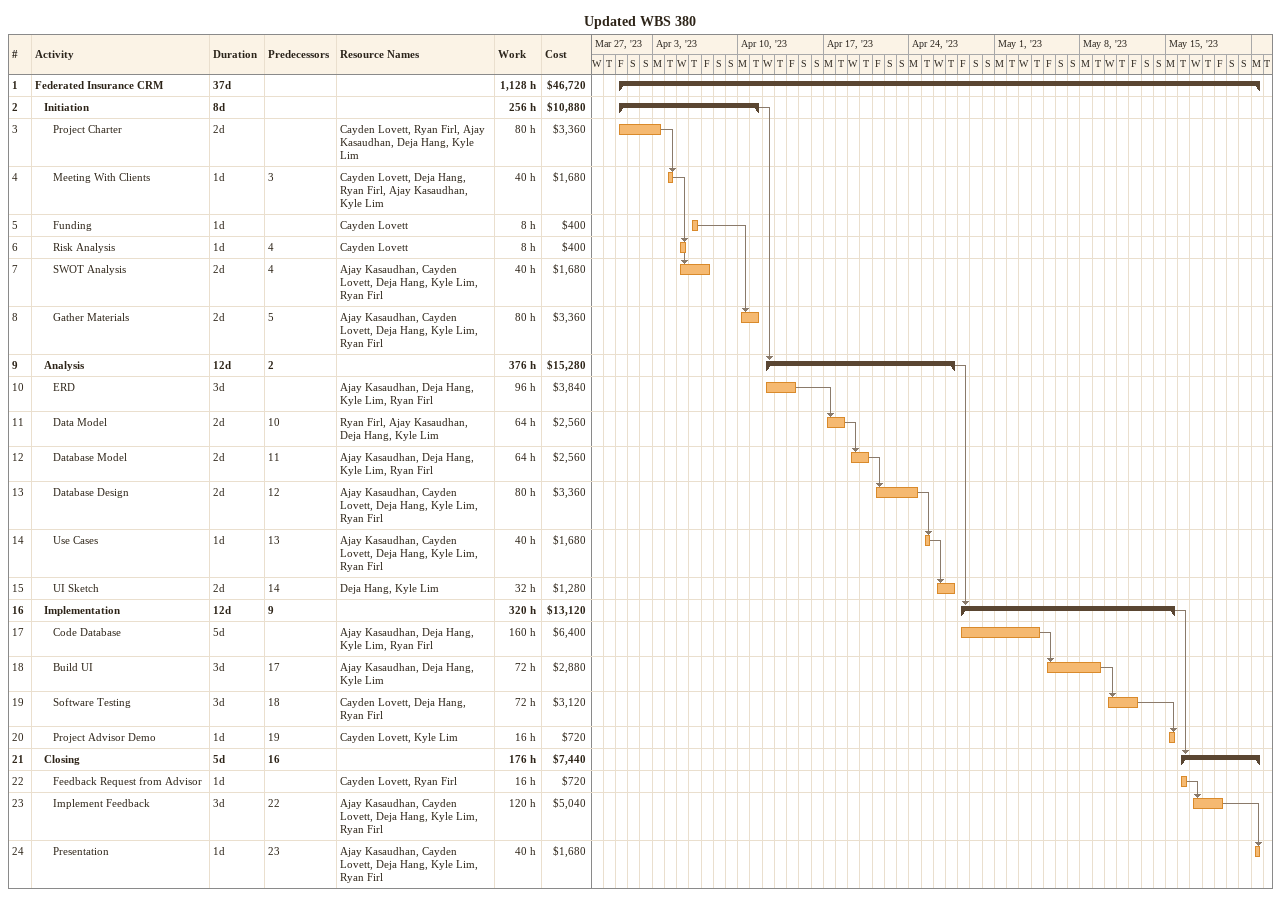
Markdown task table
Updated WBS 380

| ID | Level | Task | Duration | Start | Finish | Predecessors | Resources | Work (h) | Cost ($) |
|---|---|---|---|---|---|---|---|---|---|
| 1 | 1 | **Federated Insurance CRM** | 37d | 2023-03-31 | 2023-05-22 |  |  | 1128 | 46720 |
| 2 | 2 | **Initiation** | 8d | 2023-03-31 | 2023-04-11 |  |  | 256 | 10880 |
| 3 | 3 | Project Charter | 2d | 2023-03-31 | 2023-04-03 |  | Cayden Lovett, Ryan Firl, Ajay Kasaudhan, Deja Hang, Kyle Lim | 80 | 3360 |
| 4 | 3 | Meeting With Clients | 1d | 2023-04-04 | 2023-04-04 | 3 | Cayden Lovett, Deja Hang, Ryan Firl, Ajay Kasaudhan, Kyle Lim | 40 | 1680 |
| 5 | 3 | Funding | 1d | 2023-04-06 | 2023-04-06 |  | Cayden Lovett | 8 | 400 |
| 6 | 3 | Risk Analysis | 1d | 2023-04-05 | 2023-04-05 | 4 | Cayden Lovett | 8 | 400 |
| 7 | 3 | SWOT Analysis | 2d | 2023-04-05 | 2023-04-07 | 4 | Ajay Kasaudhan, Cayden Lovett, Deja Hang, Kyle Lim, Ryan Firl | 40 | 1680 |
| 8 | 3 | Gather Materials | 2d | 2023-04-10 | 2023-04-11 | 5 | Ajay Kasaudhan, Cayden Lovett, Deja Hang, Kyle Lim, Ryan Firl | 80 | 3360 |
| 9 | 2 | **Analysis** | 12d | 2023-04-12 | 2023-04-27 | 2 |  | 376 | 15280 |
| 10 | 3 | ERD | 3d | 2023-04-12 | 2023-04-14 |  | Ajay Kasaudhan, Deja Hang, Kyle Lim, Ryan Firl | 96 | 3840 |
| 11 | 3 | Data Model | 2d | 2023-04-17 | 2023-04-18 | 10 | Ryan Firl, Ajay Kasaudhan, Deja Hang, Kyle Lim | 64 | 2560 |
| 12 | 3 | Database Model | 2d | 2023-04-19 | 2023-04-20 | 11 | Ajay Kasaudhan, Deja Hang, Kyle Lim, Ryan Firl | 64 | 2560 |
| 13 | 3 | Database Design | 2d | 2023-04-21 | 2023-04-24 | 12 | Ajay Kasaudhan, Cayden Lovett, Deja Hang, Kyle Lim, Ryan Firl | 80 | 3360 |
| 14 | 3 | Use Cases | 1d | 2023-04-25 | 2023-04-25 | 13 | Ajay Kasaudhan, Cayden Lovett, Deja Hang, Kyle Lim, Ryan Firl | 40 | 1680 |
| 15 | 3 | UI Sketch | 2d | 2023-04-26 | 2023-04-27 | 14 | Deja Hang, Kyle Lim | 32 | 1280 |
| 16 | 2 | **Implementation** | 12d | 2023-04-28 | 2023-05-15 | 9 |  | 320 | 13120 |
| 17 | 3 | Code Database | 5d | 2023-04-28 | 2023-05-04 |  | Ajay Kasaudhan, Deja Hang, Kyle Lim, Ryan Firl | 160 | 6400 |
| 18 | 3 | Build UI | 3d | 2023-05-05 | 2023-05-09 | 17 | Ajay Kasaudhan, Deja Hang, Kyle Lim | 72 | 2880 |
| 19 | 3 | Software Testing | 3d | 2023-05-10 | 2023-05-12 | 18 | Cayden Lovett, Deja Hang, Ryan Firl | 72 | 3120 |
| 20 | 3 | Project Advisor Demo | 1d | 2023-05-15 | 2023-05-15 | 19 | Cayden Lovett, Kyle Lim | 16 | 720 |
| 21 | 2 | **Closing** | 5d | 2023-05-16 | 2023-05-22 | 16 |  | 176 | 7440 |
| 22 | 3 | Feedback Request from Advisor | 1d | 2023-05-16 | 2023-05-16 |  | Cayden Lovett, Ryan Firl | 16 | 720 |
| 23 | 3 | Implement Feedback | 3d | 2023-05-17 | 2023-05-19 | 22 | Ajay Kasaudhan, Cayden Lovett, Deja Hang, Kyle Lim, Ryan Firl | 120 | 5040 |
| 24 | 3 | Presentation | 1d | 2023-05-22 | 2023-05-22 | 23 | Ajay Kasaudhan, Cayden Lovett, Deja Hang, Kyle Lim, Ryan Firl | 40 | 1680 |
